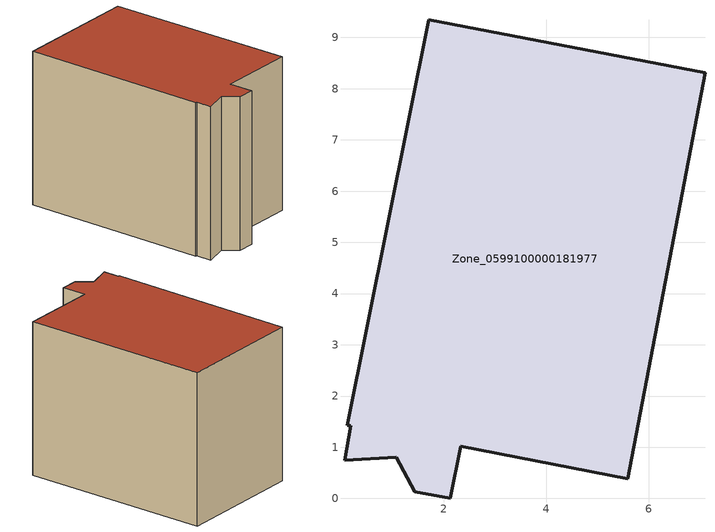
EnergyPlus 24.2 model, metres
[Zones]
Zone_0599100000181977
 floor ground (C_G): 1.43,0.14 1.08,0.81 0.06,0.75 0.19,1.42 0.12,1.43 1.71,9.35 7.1,8.31 5.59,0.38 2.33,1.02 2.13,0 z0
 wall outside (C_F): 0.19,1.42 0.06,0.75 1.08,0.81 1.43,0.14 2.13,0 2.33,1.02 5.59,0.38 7.1,8.31 1.71,9.35 0.12,1.43 0.19,1.42 z0:6.58
 roof outside (C_R): 1.08,0.81 1.43,0.14 2.13,0 2.33,1.02 5.59,0.38 7.1,8.31 1.71,9.35 0.12,1.43 0.19,1.42 0.06,0.75 z6.58
[BUILDING]
Pand.0599100000181977: North Axis=0; Terrain=City; Loads Convergence Tolerance Value=0.04; Temperature Convergence Tolerance Value=0.4; Solar Distribution=FullExterior; Maximum Number of Warmup Days=25; Minimum Number of Warmup Days=1
[Site:Location]
Rotterdam.The.Hague.AP_ZH_NLD Design_Conditions: Latitude=51.96; Longitude=4.45; Time Zone=1; Elevation=-4.5
[SITE:GROUNDTEMPERATURE:BUILDINGSURFACE]
18, 18, 18, 18, 18, 18, 18, 18, 18, 18, 18, 18
[MATERIAL] Thermal Absorptance=0.9; Solar Absorptance=0.7; Visible Absorptance=0.7
Name | Roughness | Thickness | Conductivity | Density | Specific Heat
G.TI.1946-1964 | MediumSmooth | 0.15 | 1 | 540 | 1210
F.TI.1946-1964 | Rough | 0.3 | 0.857143 | 1920 | 840
R.TI.1946-1964 | MediumRough | 0.2 | 0.277778 | 1500 | 1000
[CONSTRUCTION]
C_G: G.TI.1946-1964
C_F: F.TI.1946-1964
C_R: R.TI.1946-1964
[ZONE]
Zone_0599100000181977: Type=1; Multiplier=1; Ceiling Height=Autocalculate; Volume=Autocalculate; Floor Area=autocalculate; Part of Total Floor Area=Yes
[ZONEINFILTRATION:DESIGNFLOWRATE]
Infil_Zone_0599100000181977: Zone or ZoneList or Space or SpaceList=Zone_0599100000181977; Schedule=AlwaysOn; Design Flow Rate Calculation Method=Flow/Area; Flow Rate per Floor Area=0.003; Constant Term Coefficient=1; Temperature Term Coefficient=0; Velocity Term Coefficient=0; Velocity Squared Term Coefficient=0
[HVACTEMPLATE:ZONE:IDEALLOADSAIRSYSTEM]
Zone_0599100000181977: Maximum Heating Supply Air Temperature=50; Minimum Cooling Supply Air Temperature=13; Maximum Heating Supply Air Humidity Ratio=0.0156; Minimum Cooling Supply Air Humidity Ratio=0.0077; Heating Limit=NoLimit; Cooling Limit=NoLimit; Dehumidification Control Type=ConstantSensibleHeatRatio; Cooling Sensible Heat Ratio=0.7; Dehumidification Setpoint=60; Humidification Control Type=None; Humidification Setpoint=30; Outdoor Air Method=None; Outdoor Air Flow Rate per Person=0.00944; Outdoor Air Flow Rate per Zone Floor Area=0; Outdoor Air Flow Rate per Zone=0; Demand Controlled Ventilation Type=None; Outdoor Air Economizer Type=NoEconomizer; Heat Recovery Type=None; Sensible Heat Recovery Effectiveness=0.7; Latent Heat Recovery Effectiveness=0.65
[ZONECONTROL:THERMOSTAT]
ThermostatControl_Zone_0599100000181977: Zone or ZoneList=Zone_0599100000181977; Control Type Schedule=DualSetpointControlType; Control 1=Thermostat_Zone_0599100000181977; Temperature Difference Between Cutout And Setpoint=0
[THERMOSTATSETPOINT:DUALSETPOINT]
Thermostat_Zone_0599100000181977: Heating Setpoint Temperature Schedule=HeatingSetpoint_Zone_0599100000181977; Cooling Setpoint Temperature Schedule=CoolingSetpoint_Zone_0599100000181977
[SCHEDULE:COMPACT]
HeatingSetpoint_Zone_0599100000181977: Through: 12/31, For: AllDays, Until: 24:00, 21
CoolingSetpoint_Zone_0599100000181977: Through: 12/31, For: AllDays, Until: 24:00, 24
DualSetpointControlType: Through: 12/31, For: AllDays, Until: 24:00, 4
AlwaysOn: Through: 12/31, For: AllDays, Until: 24:00, 1
